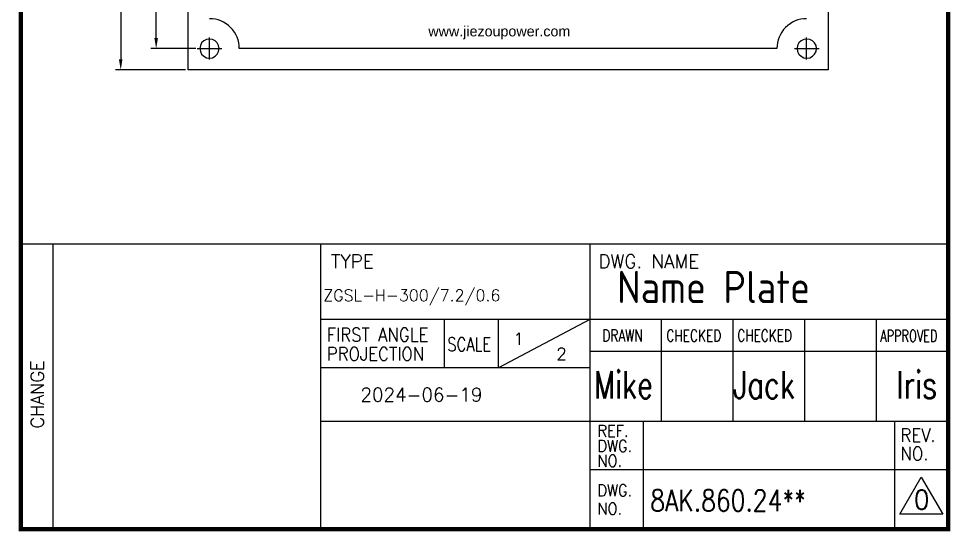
# Model space of a CAD drawing. Header units: millimetres. Extents: x 248233 to 259628, y -181361 to -174035.
# Drawn here: x 259409.1 to 259627.5, y -181294.5 to -181174.4 of the extents above; entities that cross this region are included whole.
import ezdxf

# ---------------------------------------------------------------- set-up
doc = ezdxf.new("R2010")
doc.units = ezdxf.units.MM
doc.header["$LTSCALE"] = 13
doc.linetypes.add('CENTER', pattern=[50.8, 31.75, -6.35, 6.35, -6.35])
doc.layers.get('0').update_dxf_attribs({"color": 1, "linetype": 'CENTER'})
for name, color, linetype in [('1', 4, 'Continuous'), ('2', 3, 'Continuous'), ('PDF_Geometry', 7, 'Continuous')]:
    doc.layers.add(name, color=color, linetype=linetype)
doc.styles.add('Note Text (ANSI)', font='arial.ttf')
doc.styles.add('ROMANS', font='romans.shx', dxfattribs={"bigfont": 'whgtxt.shx'})
doc.styles.get("Standard").update_dxf_attribs({"font": 'gbenor.shx', "bigfont": 'gbcbig.shx'})
doc.dimstyles.new('ISO-25', dxfattribs={"dimtxt": 2.5, "dimasz": 2.5, "dimexe": 1.25, "dimexo": 0.625, "dimtad": 1, "dimtxsty": 'Standard', "dimcen": 2.5, "dimadec": 0, "dimazin": 0, "dimtfac": 1, "dimtmove": 0, "dimatfit": 3, "dimfxl": 1, "dimarcsym": 0})

# ---------------------------------------------------------------- blocks, each defined once
blk = doc.blocks.new('*D25')
at = {"layer": '2', "color": 0, "linetype": 'Continuous', "lineweight": -2, "transparency": 16777216}
for p, q in [((259450.67, -181016.44), (259440.12, -181016.44)), ((259441.37, -181178.96), (259441.37, -181018.94)), ((259450.67, -181181.46), (259440.12, -181181.46))]:
    blk.add_line(p, q, dxfattribs=at)
at = {"layer": '2', "color": 0, "linetype": 'Continuous', "transparency": 16777216}
for points in [[(259440.95, -181018.94), (259441.79, -181018.94), (259441.37, -181016.44)], [(259440.95, -181178.96), (259441.79, -181178.96), (259441.37, -181181.46)]]:
    blk.add_solid(points, dxfattribs=at)
at = {"layer": 'Defpoints', "color": 0, "linetype": 'Continuous', "transparency": 16777216}
for p in [(259441.37, -181016.44), (259451.29, -181016.44), (259451.29, -181181.46)]:
    blk.add_point(p, dxfattribs=at)
at = {"layer": '2', "color": 0, "linetype": 'Continuous', "transparency": 16777216, "insert": (259439.49, -181098.95), "char_height": 2.5, "attachment_point": 5, "rotation": 90}
blk.add_mtext('165', dxfattribs=at)
blk = doc.blocks.new('*D26')
at = {"layer": '2', "color": 0, "linetype": 'Continuous', "lineweight": -2, "transparency": 16777216}
for p, q in [((259448.25, -181011.44), (259431.81, -181011.44)), ((259433.06, -181013.94), (259433.06, -181183.96)), ((259448.25, -181186.46), (259431.81, -181186.46))]:
    blk.add_line(p, q, dxfattribs=at)
at = {"layer": '2', "color": 0, "linetype": 'Continuous', "transparency": 16777216}
for points in [[(259432.64, -181013.94), (259433.47, -181013.94), (259433.06, -181011.44)], [(259432.64, -181183.96), (259433.47, -181183.96), (259433.06, -181186.46)]]:
    blk.add_solid(points, dxfattribs=at)
at = {"layer": 'Defpoints', "color": 0, "linetype": 'Continuous', "transparency": 16777216}
for p in [(259448.88, -181011.44), (259433.06, -181186.46), (259448.88, -181186.46)]:
    blk.add_point(p, dxfattribs=at)
at = {"layer": '2', "color": 0, "linetype": 'Continuous', "transparency": 16777216, "insert": (259431.18, -181098.95), "char_height": 2.5, "attachment_point": 5, "rotation": 90}
blk.add_mtext('175', dxfattribs=at)

msp = doc.modelspace()

# ---------------------------------------------------------------- linework, layer by layer
at = {"layer": '1', "color": 0, "linetype": 'Continuous'}
for p, q in [((259409.654, -181294.025), (259409.654, -180945.005)), ((259627.004, -180945.005), (259627.004, -181294.025)), ((259627.004, -181294.025), (259409.654, -181294.025))]:
    msp.add_line(p, q, dxfattribs=at)
at = {"layer": '1'}
msp.add_line((259480.004, -181294.064), (259417.214, -181294.064), dxfattribs=at)
at = {"layer": '1', "const_width": 1.05}
msp.add_lwpolyline([(259409.654, -180945.005), (259627.004, -180945.005), (259627.004, -181294.025), (259409.654, -181294.025), (259409.654, -180945.005), (259627.004, -180945.005)], dxfattribs=at)
at = {"layer": '2'}
for p, q in [((259627.004, -181227.245), (259409.654, -181227.245)), ((259627.004, -181227.245), (259409.654, -181227.245)), ((259417.214, -181294.025), (259417.214, -181227.245)), ((259480.004, -181294.025), (259480.004, -181227.245)), ((259543.004, -181227.245), (259543.004, -181294.025)), ((259627.004, -181244.885), (259480.004, -181244.885)), ((259508.984, -181256.225), (259508.984, -181244.885)), ((259543.004, -181244.885), (259521.584, -181256.225)), ((259521.584, -181256.225), (259521.584, -181244.885)), ((259559.804, -181268.825), (259559.804, -181244.885)), ((259576.604, -181268.825), (259576.604, -181244.885)), ((259593.404, -181268.825), (259593.404, -181244.885)), ((259610.204, -181268.825), (259610.204, -181244.885)), ((259627.004, -181252.445), (259543.004, -181252.445)), ((259543.004, -181256.225), (259480.004, -181256.225)), ((259627.004, -181268.825), (259480.004, -181268.825)), ((259555.604, -181294.025), (259555.604, -181268.825)), ((259614.404, -181268.825), (259614.404, -181294.025)), ((259627.004, -181280.165), (259543.004, -181280.165)), ((259615.664, -181290.558), (259620.704, -181281.829)), ((259620.704, -181281.829), (259625.744, -181290.558)), ((259625.744, -181290.558), (259615.664, -181290.558))]:
    msp.add_line(p, q, dxfattribs=at)
at = {"layer": 'PDF_Geometry', "lineweight": 25}
for points in [[(259448.879, -181011.445), (259598.9, -181011.445), (259598.9, -181186.46), (259448.879, -181186.46), (259448.879, -181011.445)], [(259456.125, -181181.461), (259456.012, -181180.731), (259455.675, -181180.113), (259455.17, -181179.608), (259454.552, -181179.327), (259453.878, -181179.214), (259453.148, -181179.327), (259452.53, -181179.608), (259452.024, -181180.113), (259451.744, -181180.731), (259451.631, -181181.461), (259451.744, -181182.135), (259452.024, -181182.753), (259452.53, -181183.258), (259453.148, -181183.595), (259453.878, -181183.708), (259454.552, -181183.595), (259455.17, -181183.258), (259455.675, -181182.753), (259456.012, -181182.135), (259456.125, -181181.461)], [(259453.878, -181183.989), (259453.878, -181178.877)], [(259596.148, -181181.461), (259596.036, -181180.731), (259595.699, -181180.113), (259595.193, -181179.608), (259594.575, -181179.327), (259593.845, -181179.214), (259593.171, -181179.327), (259592.553, -181179.608), (259592.048, -181180.113), (259591.711, -181180.731), (259591.599, -181181.461), (259591.711, -181182.135), (259592.048, -181182.753), (259592.553, -181183.258), (259593.171, -181183.595), (259593.845, -181183.708), (259594.575, -181183.595), (259595.193, -181183.258), (259595.699, -181182.753), (259596.036, -181182.135), (259596.148, -181181.461)], [(259593.845, -181183.989), (259593.845, -181178.877)], [(259450.957, -181181.461), (259456.742, -181181.461)], [(259451.294, -181181.461), (259456.405, -181181.461)], [(259586.881, -181181.461), (259460.843, -181181.461)], [(259590.981, -181181.461), (259596.766, -181181.461)], [(259591.318, -181181.461), (259596.429, -181181.461)]]:
    msp.add_lwpolyline(points, dxfattribs=at)
for centre, radius, start, end in [((259453.892, -181181.411), 6.955, 359.59046, 90.11743), ((259593.863, -181181.435), 6.985, 90.14542, 180.21199)]:
    msp.add_arc(centre, radius, start, end, dxfattribs=at)

# ---------------------------------------------------------------- texts
at = {"color": 4}
msp.add_text('Name Plate', height=7.56, dxfattribs=at).set_placement((259549.416, -181241.095))
at = {"color": 4, "style": 'ROMANS', "width": 0.8}
msp.add_text('8AK.860.24**', height=5.04, dxfattribs=at).set_placement((259557.186, -181289.836))
at = {"layer": '2', "style": 'ROMANS'}
for s, height, p in [('TYPE', 3.15, (259482.362, -181232.878)), ('DWG. NAME', 3.15, (259545.019, -181232.878)), ('1', 2.835, (259525.086, -181250.852))]:
    msp.add_text(s, height=height, dxfattribs=at).set_placement(p)
at = {"layer": '2', "color": 4, "style": 'ROMANS'}
for s, height, p in [('ZGSL-H-300/7.2/0.6 ', 2.7216, (259480.531, -181240.631)), ('2', 2.835, (259535.159, -181254.387)), ('2024-06-19', 3.15, (259489.245, -181264.116)), ('0', 4.41, (259618.913, -181289.334))]:
    msp.add_text(s, height=height, dxfattribs=at).set_placement(p)
at = {"layer": '2', "style": 'ROMANS'}
for s, height, width, p in [('FIRST ANGLE', 3.15, 0.9, (259481.361, -181250.053)), ('DRAWN', 2.772, 0.75, (259545.949, -181250.046)), ('CHECKED', 2.772, 0.75, (259560.972, -181250.088)), ('CHECKED', 2.772, 0.75, (259577.573, -181250.046)), ('APPROVED', 2.772, 0.7, (259611.098, -181250.133)), ('SCALE', 3.15, 0.8, (259509.622, -181252.305)), ('PROJECTION', 3.15, 0.9, (259481.361, -181254.558)), ('Mike', 6.4375, 0.75, (259543.955, -181263.435)), ('lris', 6.4375, 0.75, (259614.886, -181263.435)), ('Jack', 6.4375, 0.75, (259576.604, -181263.435)), ('REF.', 2.772, 0.9, (259544.814, -181272.411)), ('REV.', 3.15, 0.9, (259615.837, -181273.605)), ('DWG.', 2.772, 0.9, (259544.814, -181275.925)), ('NO.', 3.15, 0.9, (259615.837, -181277.901)), ('NO.', 2.772, 0.9, (259544.814, -181279.412)), ('DWG.', 2.772, 0.9, (259544.811, -181286.34)), ('NO.', 2.772, 0.9, (259544.811, -181290.635))]:
    msp.add_text(s, height=height, dxfattribs=dict(at, width=width)).set_placement(p)
msp.add_text('CHANGE', height=3.024, rotation=90, dxfattribs=at).set_placement((259415.011, -181270.452))
at = {"layer": '2', "linetype": 'Continuous', "insert": (259505.159, -181179.324), "char_height": 2.40214, "attachment_point": 7, "style": 'Note Text (ANSI)'}
msp.add_mtext('{\\W0.997175;www.jiezoupower.com}', dxfattribs=at)

# ---------------------------------------------------------------- dimensions: what is measured, and where the dimension line sits
at = {"layer": '2', "linetype": 'Continuous'}
for base, p1, p2, picture, middle in [((259433.057, -181186.46), (259448.879, -181011.445), (259448.879, -181186.46), '*D26', (259431.182, -181098.952)), ((259441.369, -181016.443), (259451.294, -181181.461), (259451.294, -181016.443), '*D25', (259439.494, -181098.952))]:
    dim = msp.add_linear_dim(base=base, p1=p1, p2=p2, angle=90, dimstyle='ISO-25', override={"dimdec": 0}, dxfattribs=at)
    dim.commit()
    dim.dimension.update_dxf_attribs({"geometry": picture, "text_midpoint": middle})

doc.saveas('drawing.dxf')
